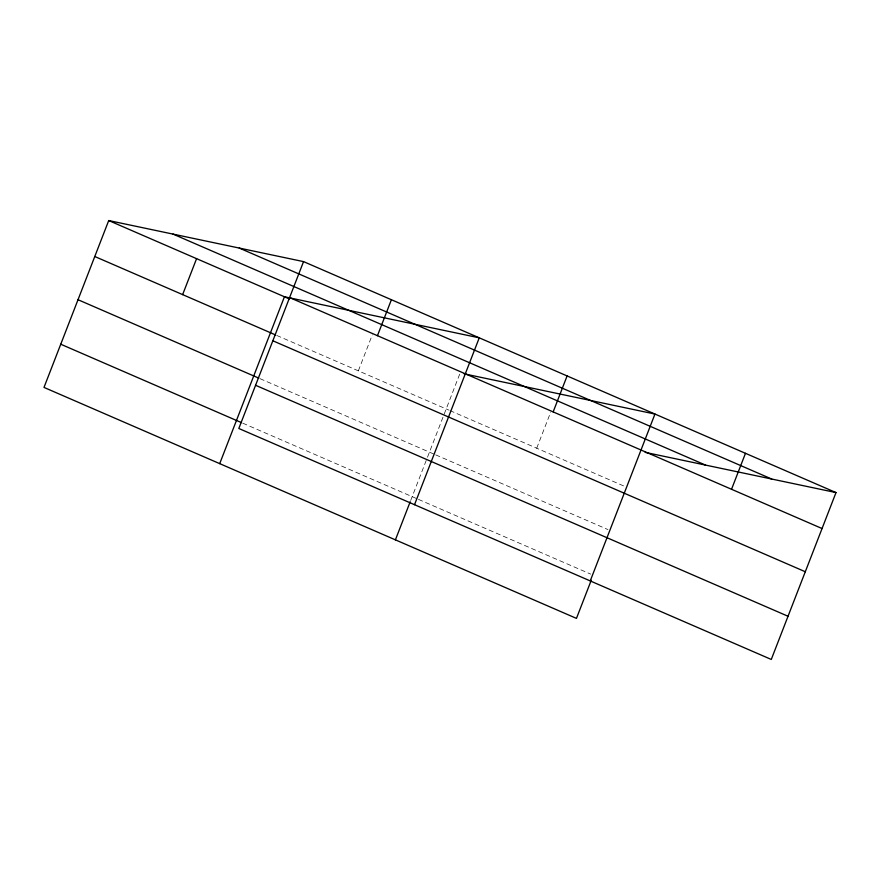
<?xml version="1.0" encoding="UTF-8"?>
<svg xmlns="http://www.w3.org/2000/svg" width="880" height="880" viewBox="0 0 880 880"><rect width="100%" height="100%" fill="white"/><g stroke="black" fill="none" stroke-linecap="round" stroke-linejoin="round"><path stroke-width="0.66" stroke-dasharray="4.4 3.3" d="M358.347 370.843L372.295 334.873M410.696 500.467L426.976 458.513M427.471 457.237L460.141 372.988M536.712 448.217L550.66 412.247M276.76 335.456L448.712 410.036M449.966 410.586L624.712 486.387M260.007 378.653L434.467 454.333M435.721 454.872L607.959 529.584M242.737 423.159L417.208 498.839M418.462 499.389L590.7 574.101"/><path stroke-width="1.32" d="M303.545 261.613L238.821 428.483L771.276 659.45L836 492.58L303.545 261.613L108.724 220.55L44 387.42L576.455 618.387L591.239 580.272M182.633 294.624L196.581 258.654M219.714 463.639L284.438 296.769L479.259 337.832L414.524 504.702M377.454 335.687L391.402 299.717M395.417 539.858L410.201 501.743M553.157 411.906L567.105 375.936M590.238 580.921L654.962 414.051L464.167 373.835M731.533 489.28L745.481 453.31M645.194 452.364L836 492.58M239.25 248.061L771.705 479.028M173.019 234.102L705.474 465.069M289.597 297.583L822.052 528.539M108.724 220.55L289.454 298.947M94.776 256.509L275.506 334.906M272.844 340.78L805.299 571.747M78.023 299.717L258.753 378.114M255.574 385.286L788.029 616.253M60.753 344.223L241.483 422.62"/></g></svg>
